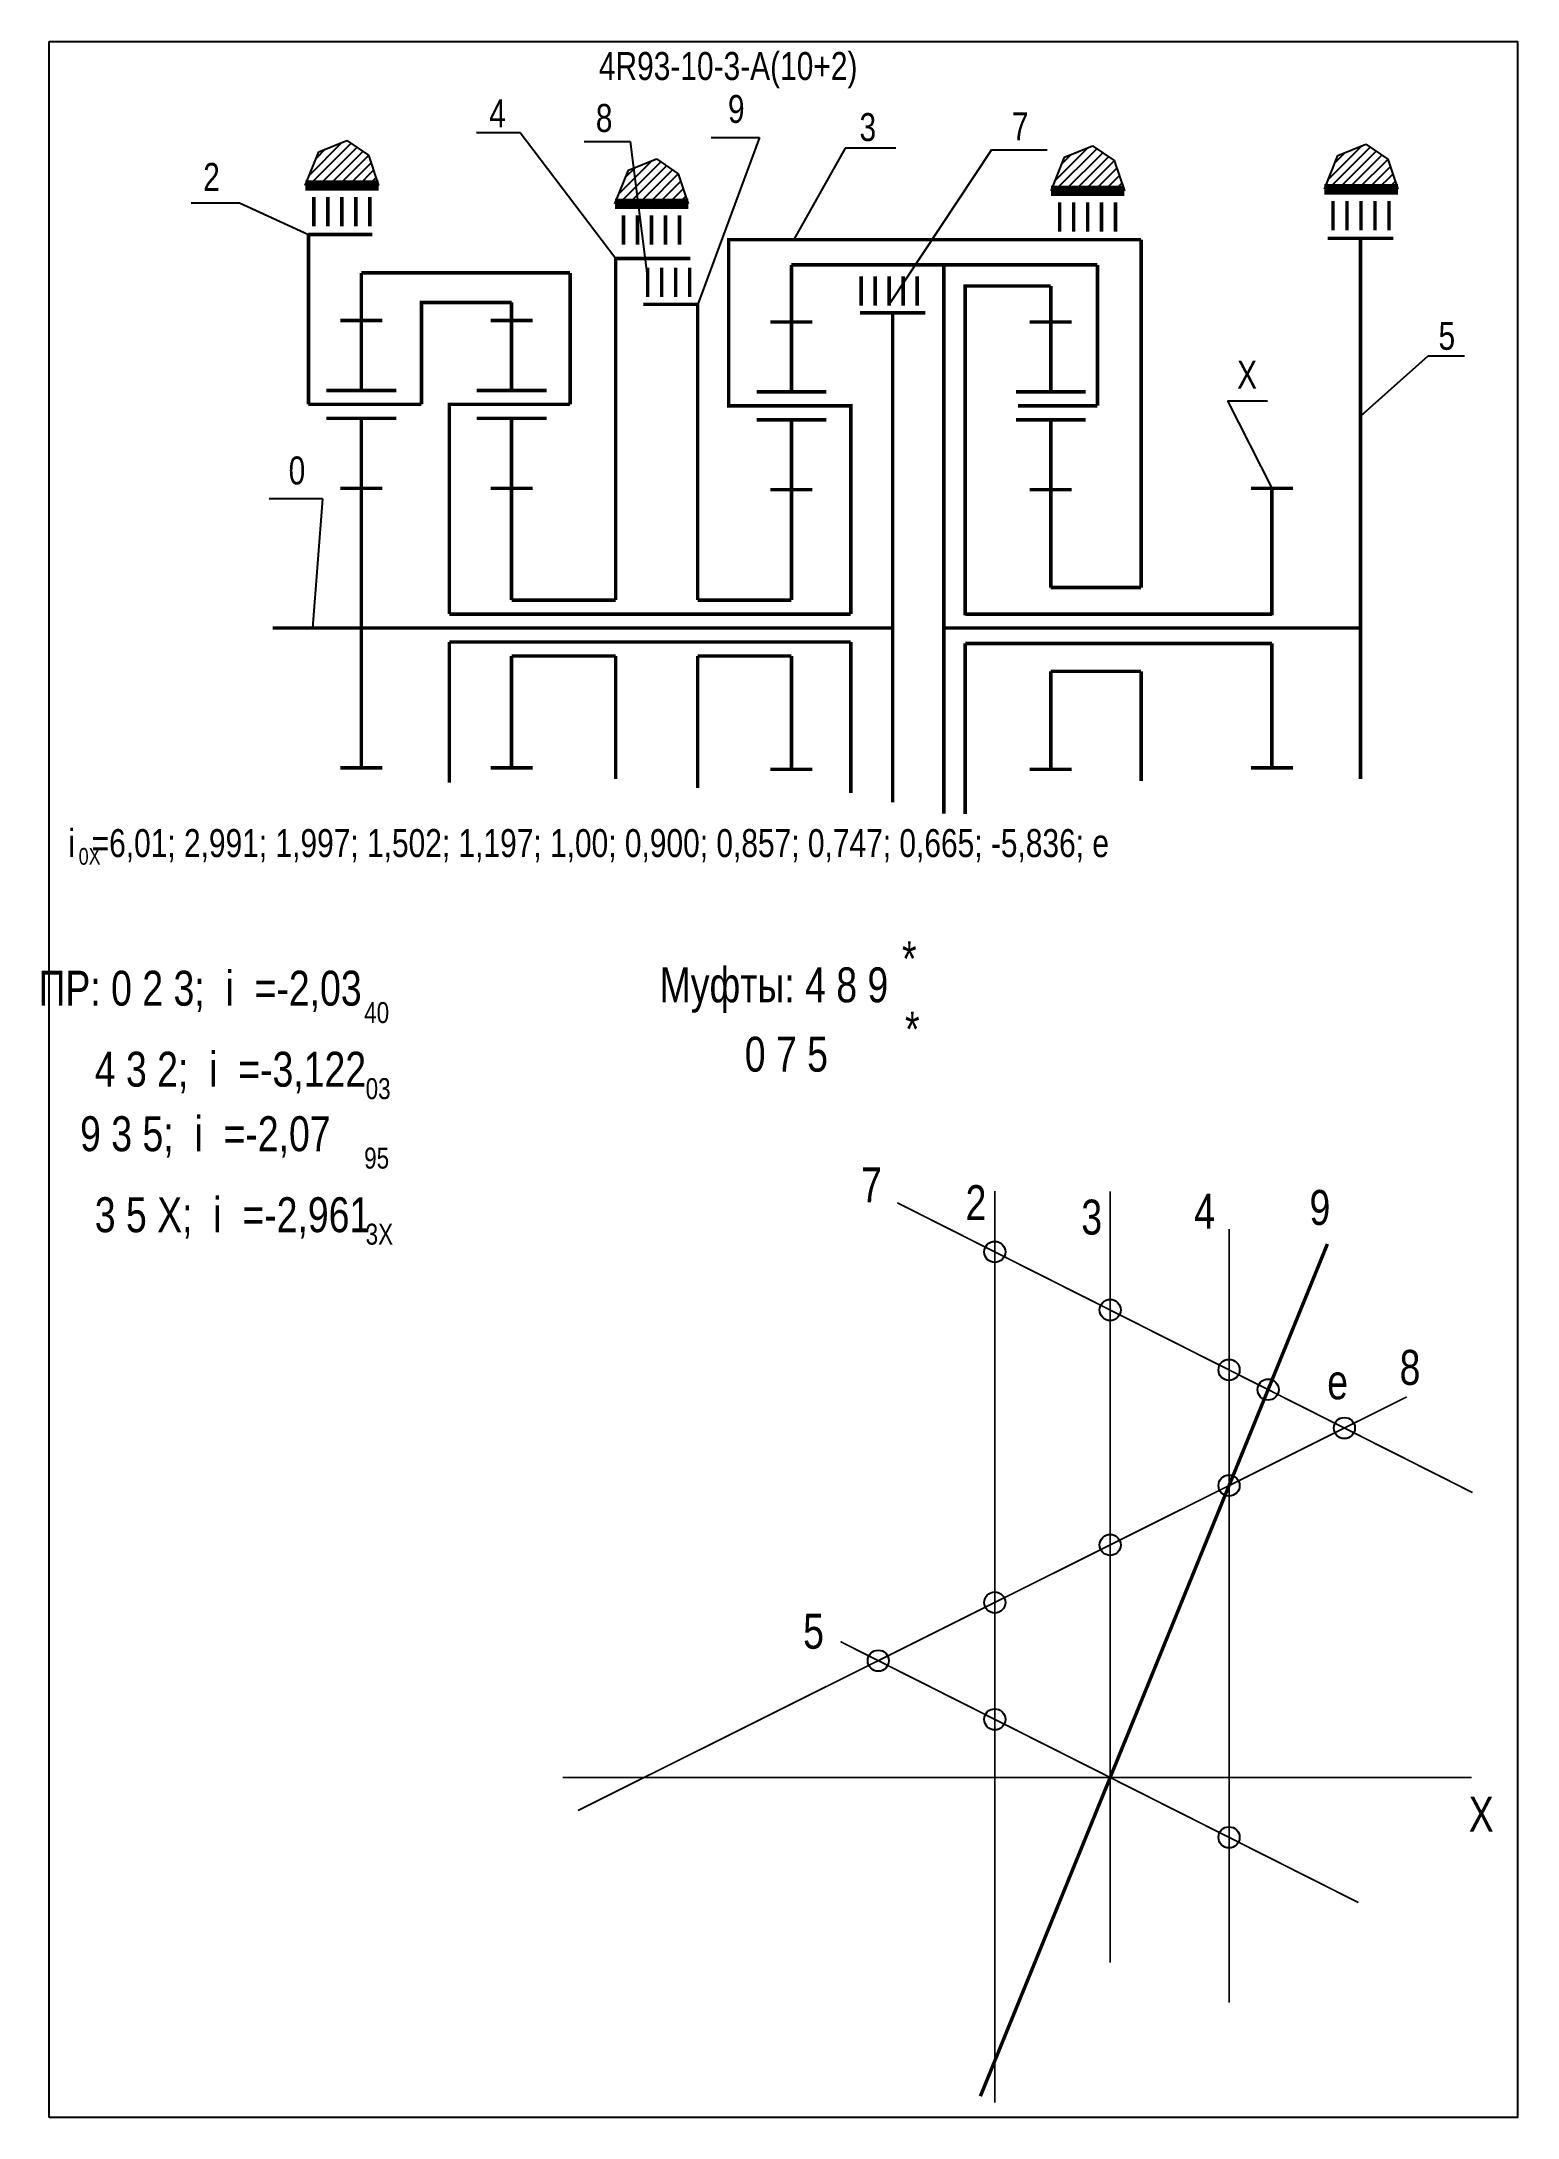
# Model space of a CAD drawing. Extents: x -354 to -142, y 153 to 450.
import ezdxf

# ---------------------------------------------------------------- set-up
doc = ezdxf.new("R2010")
doc.units = 0
doc.header["$LTSCALE"] = 15
doc.layers.get('DEFPOINTS').update_dxf_attribs({"linetype": 'CONTINUOUS'})
doc.layers.add('DIM', color=92, linetype='CONTINUOUS')
doc.layers.add('MAIN', color=5, linetype='CONTINUOUS')
doc.styles.add('AMK', font='amk.shx', dxfattribs={"width": 0.8})

msp = doc.modelspace()

# ---------------------------------------------------------------- hatches: boundary and pattern name
at = {"layer": 'DIM'}
h = msp.add_hatch(dxfattribs=at)
h.set_pattern_fill('_USER', color=0, angle=45, style=0, pattern_type=0)
h.set_pattern_definition([(45, (-63.5638, 3.5807), (-0.7071068, 0.7071068), [])])
h.paths.add_polyline_path([(-313.86, 434.1), (-315.8, 429.28), (-305.31, 429.28), (-306.76, 433.6), (-309.87, 435.72)])
h = msp.add_hatch(dxfattribs=at)
h.set_pattern_fill('_USER', color=0, angle=45, style=0, pattern_type=0)
h.set_pattern_definition([(45, (43.0958, 2.8062), (-0.7071068, 0.7071068), [])])
h.paths.add_polyline_path([(-207.2, 433.32), (-209.14, 428.5), (-198.65, 428.5), (-200.1, 432.83), (-203.21, 434.94)])
h = msp.add_hatch(dxfattribs=at)
h.set_pattern_fill('_USER', color=0, angle=45, style=0, pattern_type=0)
h.set_pattern_definition([(45, (82.1995, 3.0191), (-0.7071068, 0.7071068), [])])
h.paths.add_polyline_path([(-168.1, 433.54), (-170.04, 428.72), (-159.54, 428.72), (-160.99, 433.04), (-164.11, 435.16)])
h = msp.add_hatch(dxfattribs=at)
h.set_pattern_fill('_USER', color=0, angle=45, style=0, pattern_type=0)
h.set_pattern_definition([(45, (-19.2615, 0.9402), (-0.7071068, 0.7071068), [])])
h.paths.add_polyline_path([(-269.56, 431.46), (-271.5, 426.64), (-261.01, 426.64), (-262.45, 430.96), (-265.57, 433.08)])

# ---------------------------------------------------------------- linework, layer by layer
at = {"layer": 'DEFPOINTS', "const_width": 0.25}
for points in [[(-217.18, 155), (-217.18, 285.4)], [(-200.68, 175), (-200.68, 285.36)], [(-148.86, 242.27), (-231.13, 283.73)], [(-183.68, 169.3), (-183.68, 280)], [(-276.8, 196.78), (-158.26, 255.96)], [(-165.19, 183.62), (-239.24, 220.94)], [(-279, 201.5), (-149, 201.5)]]:
    msp.add_lwpolyline(points, dxfattribs=at)
at = {"layer": 'DEFPOINTS'}
for centre in [(-217.18, 276.7), (-200.68, 268.39), (-183.68, 259.82), (-178.09, 257), (-167.18, 251.5), (-183.68, 243.27), (-200.68, 234.78), (-217.18, 226.54), (-233.85, 218.22), (-217.18, 209.82), (-183.68, 192.94)]:
    msp.add_circle(centre, 1.51, dxfattribs=at)
at = {"layer": 'DIM', "color": 0}
for p, q in [((-291.29, 436.83), (-285.07, 436.83)), ((-285.07, 436.83), (-271.39, 418.82)), ((-315.8, 429.28), (-313.86, 434.1)), ((-313.86, 434.1), (-309.87, 435.72)), ((-309.87, 435.72), (-306.76, 433.6)), ((-275.89, 435.55), (-269.32, 435.55)), ((-269.32, 435.55), (-266.82, 415.63)), ((-250.84, 436.15), (-259.67, 412.27)), ((-257.76, 436.15), (-250.84, 436.15)), ((-238.6, 434.59), (-245.93, 421.53)), ((-231.34, 434.59), (-238.6, 434.59)), ((-217.64, 434.36), (-232.22, 412.33)), ((-217.64, 434.36), (-209.69, 434.36)), ((-207.2, 433.32), (-203.21, 434.94)), ((-203.21, 434.94), (-200.1, 432.83)), ((-168.1, 433.54), (-164.11, 435.16)), ((-164.11, 435.16), (-160.99, 433.04)), ((-306.76, 433.6), (-305.31, 429.28)), ((-271.5, 426.64), (-269.56, 431.46)), ((-269.56, 431.46), (-265.57, 433.08)), ((-265.57, 433.08), (-262.45, 430.96)), ((-262.45, 430.96), (-261.01, 426.64)), ((-209.14, 428.5), (-207.2, 433.32)), ((-200.1, 432.83), (-198.65, 428.5)), ((-170.04, 428.72), (-168.1, 433.54)), ((-160.99, 433.04), (-159.54, 428.72)), ((-332.12, 426.77), (-325.21, 426.77)), ((-325.21, 426.77), (-315.34, 422.26)), ((-164.87, 396.29), (-155.19, 404.92)), ((-155.19, 404.92), (-150.01, 404.92)), ((-183.91, 398.47), (-178.19, 398.47)), ((-183.91, 398.47), (-177.55, 385.95)), ((-313.34, 384.43), (-320.95, 384.43)), ((-313.34, 384.43), (-314.77, 365.95))]:
    msp.add_line(p, q, dxfattribs=at)
at = {"layer": 'DIM', "color": 0, "const_width": 0.5}
for points in [[(-315.34, 397.95), (-315.34, 422.26)], [(-251.39, 397.75), (-255.24, 397.75), (-255.24, 421.53), (-196.25, 421.53)], [(-196.25, 421.53), (-196.25, 371.75)], [(-164.87, 421.7), (-164.87, 344.37)], [(-271.39, 418.82), (-271.39, 369.95)], [(-260.73, 418.82), (-271.39, 418.82)], [(-307.78, 416.77), (-277.92, 416.77)], [(-277.92, 397.95), (-277.92, 416.77)], [(-202.5, 417.91), (-246.26, 417.91)], [(-224.48, 417.91), (-224.48, 339.39)], [(-202.5, 397.75), (-202.5, 417.91)], [(-209.17, 414.88), (-221.41, 414.88), (-221.41, 367.75)], [(-286.29, 412.53), (-299.17, 412.53), (-299.17, 397.95)], [(-267.43, 412.27), (-259.67, 412.27)], [(-259.67, 412.27), (-259.67, 369.95)], [(-236.45, 411.04), (-227.13, 411.04)], [(-231.79, 411.04), (-231.79, 341.01)], [(-292.7, 397.95), (-292.7, 397.95), (-292.7, 397.95), (-295.2, 397.95), (-295.2, 367.95)], [(-241.26, 397.75), (-237.77, 397.75), (-237.77, 367.95)], [(-209.17, 371.75), (-196.25, 371.75)], [(-286.29, 369.95), (-271.39, 369.95)], [(-259.67, 369.95), (-246.26, 369.95)], [(-320.44, 365.95), (-231.73, 365.95)], [(-295.2, 367.95), (-237.77, 367.95)], [(-224.48, 365.95), (-164.87, 365.95)], [(-221.41, 367.95), (-177.55, 367.95)], [(-295.2, 363.95), (-237.77, 363.95)], [(-295.2, 363.95), (-295.2, 343.83)], [(-237.77, 363.95), (-237.77, 342.34)], [(-221.41, 363.75), (-177.55, 363.75)], [(-221.41, 363.75), (-221.41, 339.34)], [(-286.29, 361.95), (-271.39, 361.95)], [(-271.39, 361.95), (-271.39, 344.37)], [(-259.67, 361.95), (-246.26, 361.95)], [(-259.67, 361.95), (-259.67, 343.08)], [(-209.17, 359.75), (-196.25, 359.75)], [(-196.25, 359.75), (-196.25, 344.09)], [(-169.61, 277.84), (-219.24, 155.91)]]:
    msp.add_lwpolyline(points, dxfattribs=at)
at = {"layer": 'MAIN'}
for points in [[(-352.43, 152.87), (-352.43, 449.87)], [(-352.43, 449.87), (-142.43, 449.87), (-142.43, 152.87), (-352.43, 152.87)]]:
    msp.add_lwpolyline(points, dxfattribs=at)
at = {"layer": 'MAIN', "color": 0}
for points, const_width in [([(-315.8, 429.28), (-305.31, 429.28)], 1.5), ([(-306.57, 427.63), (-306.57, 423.43)], 0.5), ([(-209.14, 428.5), (-198.65, 428.5)], 1.5), ([(-170.04, 428.72), (-159.54, 428.72)], 1.5), ([(-271.5, 426.64), (-261.01, 426.64)], 1.5), ([(-262.27, 424.99), (-262.27, 420.79)], 0.5), ([(-199.91, 426.85), (-199.91, 422.66)], 0.5), ([(-160.81, 427.07), (-160.81, 422.87)], 0.5), ([(-315.34, 422.26), (-306.21, 422.26)], 0.5), ([(-169.57, 421.7), (-160.16, 421.7)], 0.5), ([(-307.78, 409.95), (-307.78, 416.77)], 0.5), ([(-260.82, 417.51), (-260.82, 413.31)], 0.5), ([(-246.26, 409.75), (-246.26, 417.91)], 0.5), ([(-228.29, 416.28), (-228.29, 412.09)], 0.5), ([(-209.17, 399.75), (-209.17, 414.88)], 0.5), ([(-307.78, 409.95), (-310.78, 409.95)], 0.5), ([(-307.78, 399.95), (-307.78, 409.95)], 0.5), ([(-307.78, 409.95), (-304.78, 409.95)], 0.5), ([(-286.29, 409.95), (-289.29, 409.95)], 0.5), ([(-286.29, 409.95), (-286.29, 412.53)], 0.5), ([(-286.29, 399.95), (-286.29, 409.95)], 0.5), ([(-286.29, 409.95), (-283.29, 409.95)], 0.5), ([(-246.26, 409.75), (-249.26, 409.75)], 0.5), ([(-246.26, 399.75), (-246.26, 409.75)], 0.5), ([(-246.26, 409.75), (-243.26, 409.75)], 0.5), ([(-209.17, 409.75), (-212.17, 409.75)], 0.5), ([(-209.17, 409.75), (-206.17, 409.75)], 0.5), ([(-299.17, 397.95), (-315.34, 397.95)], 0.5), ([(-277.92, 397.95), (-292.7, 397.95)], 0.5), ([(-241.26, 397.75), (-251.39, 397.75)], 0.5), ([(-202.5, 397.75), (-213.84, 397.75)], 0.5), ([(-307.78, 395.95), (-312.78, 395.95)], 0.5), ([(-307.78, 385.95), (-307.78, 395.95), (-302.78, 395.95)], 0.5), ([(-286.29, 395.95), (-291.29, 395.95)], 0.5), ([(-286.29, 385.95), (-286.29, 395.95), (-281.29, 395.95)], 0.5), ([(-246.26, 395.75), (-251.26, 395.75)], 0.5), ([(-246.26, 385.75), (-246.26, 395.75), (-241.26, 395.75)], 0.5), ([(-209.17, 395.75), (-214.17, 395.75)], 0.5), ([(-209.17, 385.75), (-209.17, 395.75), (-204.17, 395.75)], 0.5), ([(-307.78, 385.95), (-310.78, 385.95)], 0.5), ([(-307.78, 365.95), (-307.78, 385.95)], 0.5), ([(-307.78, 385.95), (-304.78, 385.95)], 0.5), ([(-286.29, 385.95), (-289.29, 385.95)], 0.5), ([(-286.29, 369.95), (-286.29, 385.95)], 0.5), ([(-286.29, 385.95), (-283.29, 385.95)], 0.5), ([(-177.55, 385.95), (-180.55, 385.95)], 0.5), ([(-177.55, 367.75), (-177.55, 385.95)], 0.5), ([(-177.55, 385.95), (-174.55, 385.95)], 0.5), ([(-246.26, 385.75), (-249.26, 385.75)], 0.5), ([(-246.26, 369.95), (-246.26, 385.75)], 0.5), ([(-246.26, 385.75), (-243.26, 385.75)], 0.5), ([(-209.17, 385.75), (-212.17, 385.75)], 0.5), ([(-209.17, 371.75), (-209.17, 385.75)], 0.5), ([(-209.17, 385.75), (-206.17, 385.75)], 0.5), ([(-307.78, 365.95), (-307.78, 345.95)], 0.5), ([(-177.55, 363.75), (-177.55, 345.95)], 0.5), ([(-286.29, 361.95), (-286.29, 345.95)], 0.5), ([(-246.26, 361.95), (-246.26, 345.75)], 0.5), ([(-209.17, 359.75), (-209.17, 345.75)], 0.5), ([(-307.78, 345.95), (-310.78, 345.95)], 0.5), ([(-307.78, 345.95), (-304.78, 345.95)], 0.5), ([(-286.29, 345.95), (-289.29, 345.95)], 0.5), ([(-286.29, 345.95), (-283.29, 345.95)], 0.5), ([(-246.26, 345.75), (-249.26, 345.75)], 0.5), ([(-246.26, 345.75), (-243.26, 345.75)], 0.5), ([(-209.17, 345.75), (-212.17, 345.75)], 0.5), ([(-209.17, 345.75), (-206.17, 345.75)], 0.5), ([(-177.55, 345.95), (-180.55, 345.95)], 0.5), ([(-177.55, 345.95), (-174.55, 345.95)], 0.5)]:
    msp.add_lwpolyline(points, dxfattribs=dict(at, const_width=const_width))
for points in [[(-314.57, 427.63, 0.5, 0.5, 0), (-314.57, 423.43, 0.5, 0.5, 0)], [(-312.57, 427.63, 0.5, 0.5, 0), (-312.57, 423.43, 0.5, 0.5, 0)], [(-310.57, 427.63, 0.5, 0.5, 0), (-310.57, 423.43, 0.5, 0.5, 0)], [(-308.57, 427.63, 0.5, 0.5, 0), (-308.57, 423.43, 0.5, 0.5, 0)], [(-270.27, 424.99, 0.5, 0.5, 0), (-270.27, 420.79, 0.5, 0.5, 0)], [(-268.27, 424.99, 0.5, 0.5, 0), (-268.27, 420.79, 0.5, 0.5, 0)], [(-266.27, 424.99, 0.5, 0.5, 0), (-266.27, 420.79, 0.5, 0.5, 0)], [(-264.27, 424.99, 0.5, 0.5, 0), (-264.27, 420.79, 0.5, 0.5, 0)], [(-207.91, 426.85, 0.5, 0.5, 0), (-207.91, 422.66, 0.5, 0.5, 0)], [(-205.91, 426.85, 0.5, 0.5, 0), (-205.91, 422.66, 0.5, 0.5, 0)], [(-203.91, 426.85, 0.5, 0.5, 0), (-203.91, 422.66, 0.5, 0.5, 0)], [(-201.91, 426.85, 0.5, 0.5, 0), (-201.91, 422.66, 0.5, 0.5, 0)], [(-168.81, 427.07, 0.5, 0.5, 0), (-168.81, 422.87, 0.5, 0.5, 0)], [(-166.81, 427.07, 0.5, 0.5, 0), (-166.81, 422.87, 0.5, 0.5, 0)], [(-164.81, 427.07, 0.5, 0.5, 0), (-164.81, 422.87, 0.5, 0.5, 0)], [(-162.81, 427.07, 0.5, 0.5, 0), (-162.81, 422.87, 0.5, 0.5, 0)], [(-266.82, 417.51, 0.5, 0.5, 0), (-266.82, 413.31, 0.5, 0.5, 0)], [(-264.82, 417.51, 0.5, 0.5, 0), (-264.82, 413.31, 0.5, 0.5, 0)], [(-262.82, 417.51, 0.5, 0.5, 0), (-262.82, 413.31, 0.5, 0.5, 0)], [(-236.29, 416.28, 0.5, 0.5, 0), (-236.29, 412.09, 0.5, 0.5, 0)], [(-234.29, 416.28, 0.5, 0.5, 0), (-234.29, 412.09, 0.5, 0.5, 0)], [(-232.29, 416.28, 0.5, 0.5, 0), (-232.29, 412.09, 0.5, 0.5, 0)], [(-230.29, 416.28, 0.5, 0.5, 0), (-230.29, 412.09, 0.5, 0.5, 0)], [(-302.78, 399.95, 0.5, 0.5, 0), (-312.78, 399.95, 0.5, 0.5, 0)], [(-281.29, 399.95, 0.5, 0.5, 0), (-291.29, 399.95, 0.5, 0.5, 0)], [(-241.26, 399.75, 0.5, 0.5, 0), (-251.26, 399.75, 0.5, 0.5, 0)], [(-204.17, 399.75, 0.5, 0.5, 0), (-214.17, 399.75, 0.5, 0.5, 0)]]:
    msp.add_lwpolyline(points, format="xyseb", dxfattribs=at)

# ---------------------------------------------------------------- texts
at = {"layer": 'DIM', "color": 0, "style": 'AMK', "width": 0.8}
for s, height, p in [('4R93-10-3-A(10+2)', 4, (-273.81, 444.36)), ('4', 4, (-289.48, 437.59)), ('8', 4, (-274.24, 436.93)), ('9', 4, (-255.34, 438.22)), ('3', 4, (-236.53, 435.62)), ('7', 4, (-214.74, 435.74)), ('2', 4, (-330.39, 428.49)), ('5', 4, (-153.72, 405.76)), ('X', 4, (-182.53, 400.19)), ('0', 4, (-318.17, 386.5)), ('i  =6,01; 2,991; 1,997; 1,502; 1,197; 1,00; 0,900; 0,857; 0,747; 0,665; -5,836; e ', 4, (-349.67, 333.19)), ('0X', 2.4, (-348.2, 332.09)), ('*', 5, (-230.45, 316.14)), (' ПР: 0 2 3;  i  =-2,03', 5, (-355.43, 311.93)), ('Муфты: 4 8 9', 5, (-265.11, 312.41)), ('40', 3, (-307.37, 309.44)), ('*', 5, (-230.02, 306.06)), ('       0 7 5', 5, (-263.34, 302.49)), ('    4 3 2;  i  =-3,122', 5, (-351.84, 300.34)), ('03', 3, (-307.16, 298.56)), ('     9 3 5;  i  =-2,07', 5, (-355.43, 291.11)), ('95', 3, (-307.37, 288.62)), ('7', 5, (-236.31, 283.79)), ('2', 5, (-221.36, 281.25)), ('9', 5, (-172.17, 280.56)), ('    3 5 X;  i  =-2,961', 5, (-351.84, 279.52)), ('3', 5, (-204.81, 279.18)), ('4', 5, (-188.67, 280.01)), ('3X', 3, (-307.16, 277.74)), ('8', 5, (-159.29, 257.68)), ('e', 5, (-169.64, 255.61)), ('5', 5, (-244.59, 219.93)), ('X', 5, (-149.4, 193.75))]:
    msp.add_text(s, height=height, dxfattribs=at).set_placement(p)

doc.saveas('drawing.dxf')
